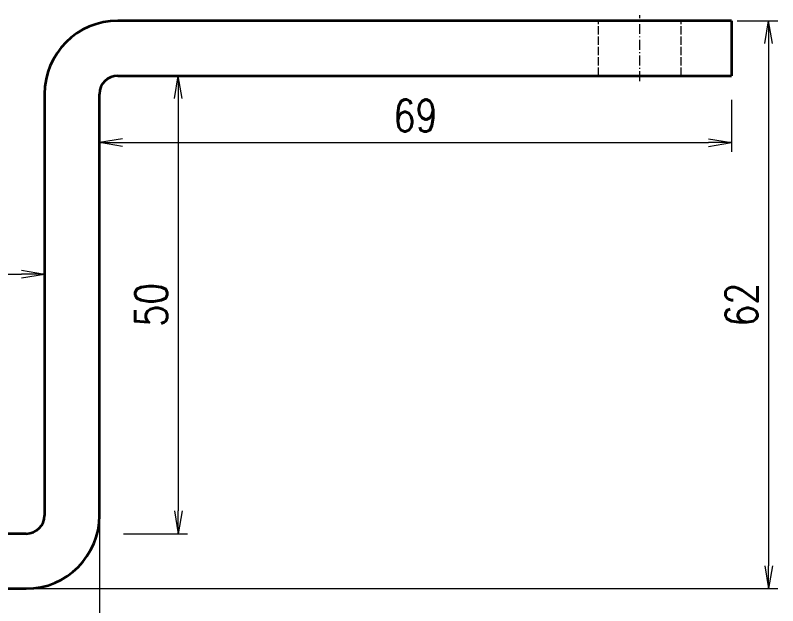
# Model space of a CAD drawing. Header units: millimetres. Extents: x 1333 to 359964, y -52803 to -5704.
# Drawn here: x 178264.7 to 178347.9, y -26327.3 to -26262.8 of the extents above; entities that cross this region are included whole.
import ezdxf

# ---------------------------------------------------------------- set-up
doc = ezdxf.new("R2010")
doc.units = ezdxf.units.MM
doc.header["$LTSCALE"] = 0.5
for name, pattern in [('AM_ISO02W050x2', [3.75, 3, -0.75]), ('AM_ISO08W050x2', [9, 6, -0.75, 1.5, -0.75]), ('DASHDOT', [18.5, 12, -3, 0.5, -3]), ('DASHED', [15, 12, -3])]:
    doc.linetypes.add(name, pattern=pattern)
for name, color, linetype, lineweight in [('中心线', 2, 'AM_ISO08W050x2', 18), ('标注线', 3, 'Continuous', 18), ('虚线', 1, 'AM_ISO02W050x2', 18)]:
    doc.layers.add(name, color=color, linetype=linetype, lineweight=lineweight)
doc.styles.add('DIM', font='romans.shx', dxfattribs={"width": 0.8, "bigfont": 'bigfont.shx'})
doc.dimstyles.new('DEH 1-1$0', dxfattribs={"dimtxt": 3.5, "dimasz": 2.5, "dimexe": 1, "dimexo": 0.625, "dimgap": 1.2, "dimtad": 1, "dimzin": 9, "dimdsep": 46, "dimtxsty": 'DIM', "dimblk": 'OPEN', "dimcen": 0, "dimclrd": 8, "dimclre": 8, "dimclrt": 2, "dimazin": 2, "dimtfac": 0.5, "dimtmove": 0, "dimatfit": 3, "dimldrblk": 'OPEN', "dimfxl": 0, "dimtolj": 2, "dimlwd": 18, "dimlwe": 18, "dimarcsym": 0})

# ---------------------------------------------------------------- blocks, each defined once
blk = doc.blocks.new('_Open')
at = {"color": 0, "linetype": 'ByBlock', "lineweight": -2}
for p, q in [((-1, 0.167), (0, 0)), ((-1, -0.167), (0, 0)), ((0, 0), (-1, 0))]:
    blk.add_line(p, q, dxfattribs=at)
blk = doc.blocks.new('*D317')
at = {"layer": 'Defpoints', "color": 0, "transparency": 16777216}
for p in [(178108.874, -26314.854), (178273.874, -26317.432), (178273.874, -26343.919)]:
    blk.add_point(p, dxfattribs=at)
at = {"layer": '标注线', "color": 8, "lineweight": 18, "transparency": 16777216}
for p, q in [((178108.874, -26315.479), (178108.874, -26344.919)), ((178273.874, -26318.057), (178273.874, -26344.919)), ((178111.374, -26343.919), (178271.374, -26343.919))]:
    blk.add_line(p, q, dxfattribs=at)
at = {"layer": '标注线', "color": 8, "lineweight": 18, "transparency": 16777216, "xscale": 2.5, "yscale": 2.5, "zscale": 2.5, "rotation": 180}
blk.add_blockref('_Open', (178108.874, -26343.919), dxfattribs=at)
at = {"layer": '标注线', "color": 8, "lineweight": 18, "transparency": 16777216, "xscale": 2.5, "yscale": 2.5, "zscale": 2.5}
blk.add_blockref('_Open', (178273.874, -26343.919), dxfattribs=at)
at = {"layer": '标注线', "color": 2, "transparency": 16777216, "insert": (178191.374, -26340.969), "char_height": 3.5, "attachment_point": 5, "style": 'DIM'}
blk.add_mtext('\\A2;165', dxfattribs=at)
blk = doc.blocks.new('*D318')
at = {"layer": 'Defpoints', "color": 0, "transparency": 16777216}
for p in [(178342.874, -26263.432), (178265.874, -26325.432), (178346.931, -26325.432)]:
    blk.add_point(p, dxfattribs=at)
at = {"layer": '标注线', "color": 8, "lineweight": 18, "transparency": 16777216}
for p, q in [((178343.499, -26263.432), (178347.931, -26263.432)), ((178346.931, -26265.932), (178346.931, -26322.932)), ((178266.499, -26325.432), (178347.931, -26325.432))]:
    blk.add_line(p, q, dxfattribs=at)
at = {"layer": '标注线', "color": 8, "lineweight": 18, "transparency": 16777216, "xscale": 2.5, "yscale": 2.5, "zscale": 2.5}
for p, rotation in [((178346.931, -26263.432), 90), ((178346.931, -26325.432), 270)]:
    blk.add_blockref('_Open', p, dxfattribs=dict(at, rotation=rotation))
at = {"layer": '标注线', "color": 2, "transparency": 16777216, "insert": (178343.981, -26294.432), "char_height": 3.5, "attachment_point": 5, "rotation": 90, "style": 'DIM'}
blk.add_mtext('\\A2;62', dxfattribs=at)
blk = doc.blocks.new('*D499')
at = {"layer": 'Defpoints', "color": 0, "transparency": 16777216}
for p in [(178267.874, -26291.086), (178114.874, -26317.432), (178267.874, -26317.432)]:
    blk.add_point(p, dxfattribs=at)
at = {"layer": '标注线', "color": 8, "lineweight": 18, "transparency": 16777216}
for p, q in [((178114.874, -26316.807), (178114.874, -26290.086)), ((178267.874, -26316.807), (178267.874, -26290.086)), ((178117.374, -26291.086), (178265.374, -26291.086))]:
    blk.add_line(p, q, dxfattribs=at)
at = {"layer": '标注线', "color": 8, "lineweight": 18, "transparency": 16777216, "xscale": 2.5, "yscale": 2.5, "zscale": 2.5, "rotation": 180}
blk.add_blockref('_Open', (178114.874, -26291.086), dxfattribs=at)
at = {"layer": '标注线', "color": 8, "lineweight": 18, "transparency": 16777216, "xscale": 2.5, "yscale": 2.5, "zscale": 2.5}
blk.add_blockref('_Open', (178267.874, -26291.086), dxfattribs=at)
at = {"layer": '标注线', "color": 2, "transparency": 16777216, "insert": (178191.374, -26288.136), "char_height": 3.5, "attachment_point": 5, "style": 'DIM'}
blk.add_mtext('\\A2;153', dxfattribs=at)
blk = doc.blocks.new('*D500')
at = {"layer": 'Defpoints', "color": 0, "transparency": 16777216}
for p in [(178275.874, -26269.432), (178275.874, -26319.432), (178282.468, -26319.432)]:
    blk.add_point(p, dxfattribs=at)
at = {"layer": '标注线', "color": 8, "lineweight": 18, "transparency": 16777216}
for p, q in [((178276.499, -26269.432), (178283.468, -26269.432)), ((178282.468, -26271.932), (178282.468, -26316.932)), ((178276.499, -26319.432), (178283.468, -26319.432))]:
    blk.add_line(p, q, dxfattribs=at)
at = {"layer": '标注线', "color": 8, "lineweight": 18, "transparency": 16777216, "xscale": 2.5, "yscale": 2.5, "zscale": 2.5}
for p, rotation in [((178282.468, -26269.432), 90), ((178282.468, -26319.432), 270)]:
    blk.add_blockref('_Open', p, dxfattribs=dict(at, rotation=rotation))
at = {"layer": '标注线', "color": 2, "transparency": 16777216, "insert": (178279.518, -26294.432), "char_height": 3.5, "attachment_point": 5, "rotation": 90, "style": 'DIM'}
blk.add_mtext('\\A2;50', dxfattribs=at)
blk = doc.blocks.new('*D501')
at = {"layer": 'Defpoints', "color": 0, "transparency": 16777216}
for p in [(178273.874, -26271.432), (178342.874, -26271.432), (178342.874, -26276.74)]:
    blk.add_point(p, dxfattribs=at)
at = {"layer": '标注线', "color": 8, "lineweight": 18, "transparency": 16777216}
for p, q in [((178273.874, -26272.057), (178273.874, -26277.74)), ((178342.874, -26272.057), (178342.874, -26277.74)), ((178276.374, -26276.74), (178340.374, -26276.74))]:
    blk.add_line(p, q, dxfattribs=at)
at = {"layer": '标注线', "color": 8, "lineweight": 18, "transparency": 16777216, "xscale": 2.5, "yscale": 2.5, "zscale": 2.5, "rotation": 180}
blk.add_blockref('_Open', (178273.874, -26276.74), dxfattribs=at)
at = {"layer": '标注线', "color": 8, "lineweight": 18, "transparency": 16777216, "xscale": 2.5, "yscale": 2.5, "zscale": 2.5}
blk.add_blockref('_Open', (178342.874, -26276.74), dxfattribs=at)
at = {"layer": '标注线', "color": 2, "transparency": 16777216, "insert": (178308.374, -26273.79), "char_height": 3.5, "attachment_point": 5, "style": 'DIM'}
blk.add_mtext('\\A2;69', dxfattribs=at)

msp = doc.modelspace()

# ---------------------------------------------------------------- linework, layer by layer
at = {"color": 7, "lineweight": 35}
for p, q in [((178342.874, -26263.432), (178275.874, -26263.432)), ((178275.874, -26269.432), (178342.874, -26269.432)), ((178267.874, -26271.432), (178267.874, -26317.432)), ((178273.874, -26317.432), (178273.874, -26271.432)), ((178265.874, -26319.432), (178116.874, -26319.432)), ((178116.874, -26325.432), (178265.874, -26325.432))]:
    msp.add_line(p, q, dxfattribs=at)
at = {"color": 7, "lineweight": 35, "ltscale": 0.15}
msp.add_line((178342.874, -26263.432), (178342.874, -26269.432), dxfattribs=at)
at = {"color": 7, "lineweight": 35}
for centre, radius, start, end in [((178275.874, -26271.432), 8, 90, 180), ((178275.874, -26271.432), 2, 90, 180), ((178265.874, -26317.432), 2, 270, 0), ((178265.874, -26317.432), 8, 270, 0)]:
    msp.add_arc(centre, radius, start, end, dxfattribs=at)
at = {"layer": '中心线', "linetype": 'DASHDOT', "lineweight": 13, "ltscale": 0.179999}
msp.add_line((178332.874, -26270.032), (178332.874, -26262.832), dxfattribs=at)
at = {"layer": '虚线', "linetype": 'DASHED', "lineweight": 13, "ltscale": 0.15}
for p, q in [((178328.374, -26269.432), (178328.374, -26263.432)), ((178328.374, -26269.432), (178328.374, -26263.432)), ((178337.374, -26269.432), (178337.374, -26263.432)), ((178337.374, -26269.432), (178337.374, -26263.432))]:
    msp.add_line(p, q, dxfattribs=at)

# ---------------------------------------------------------------- dimensions: what is measured, and where the dimension line sits
at = {"layer": '标注线'}
dim = msp.add_linear_dim(base=(178346.931, -26325.432), p1=(178342.874, -26263.432), p2=(178265.874, -26325.432), angle=90, dimstyle='DEH 1-1$0', dxfattribs=at)
dim.commit()
dim.dimension.update_dxf_attribs({"geometry": '*D318', "text_midpoint": (178343.981, -26294.432)})
dim = msp.add_linear_dim(base=(178282.468, -26319.432), p1=(178275.874, -26269.432), p2=(178275.874, -26319.432), angle=90, dimstyle='DEH 1-1$0', override={"dimarcsym": 1}, dxfattribs=at)
dim.commit()
dim.dimension.update_dxf_attribs({"geometry": '*D500', "text_midpoint": (178279.518, -26294.432)})
for base, p1, p2, picture, middle in [((178342.874, -26276.74), (178273.874, -26271.432), (178342.874, -26271.432), '*D501', (178308.374, -26273.79)), ((178267.874, -26291.086), (178114.874, -26317.432), (178267.874, -26317.432), '*D499', (178191.374, -26288.136))]:
    dim = msp.add_linear_dim(base=base, p1=p1, p2=p2, dimstyle='DEH 1-1$0', override={"dimarcsym": 1}, dxfattribs=at)
    dim.commit()
    dim.dimension.update_dxf_attribs({"geometry": picture, "text_midpoint": middle})
dim = msp.add_linear_dim(base=(178273.874, -26343.919), p1=(178108.874, -26314.854), p2=(178273.874, -26317.432), dimstyle='DEH 1-1$0', dxfattribs=at)
dim.commit()
dim.dimension.update_dxf_attribs({"geometry": '*D317', "text_midpoint": (178191.374, -26340.969)})

doc.saveas('drawing.dxf')
